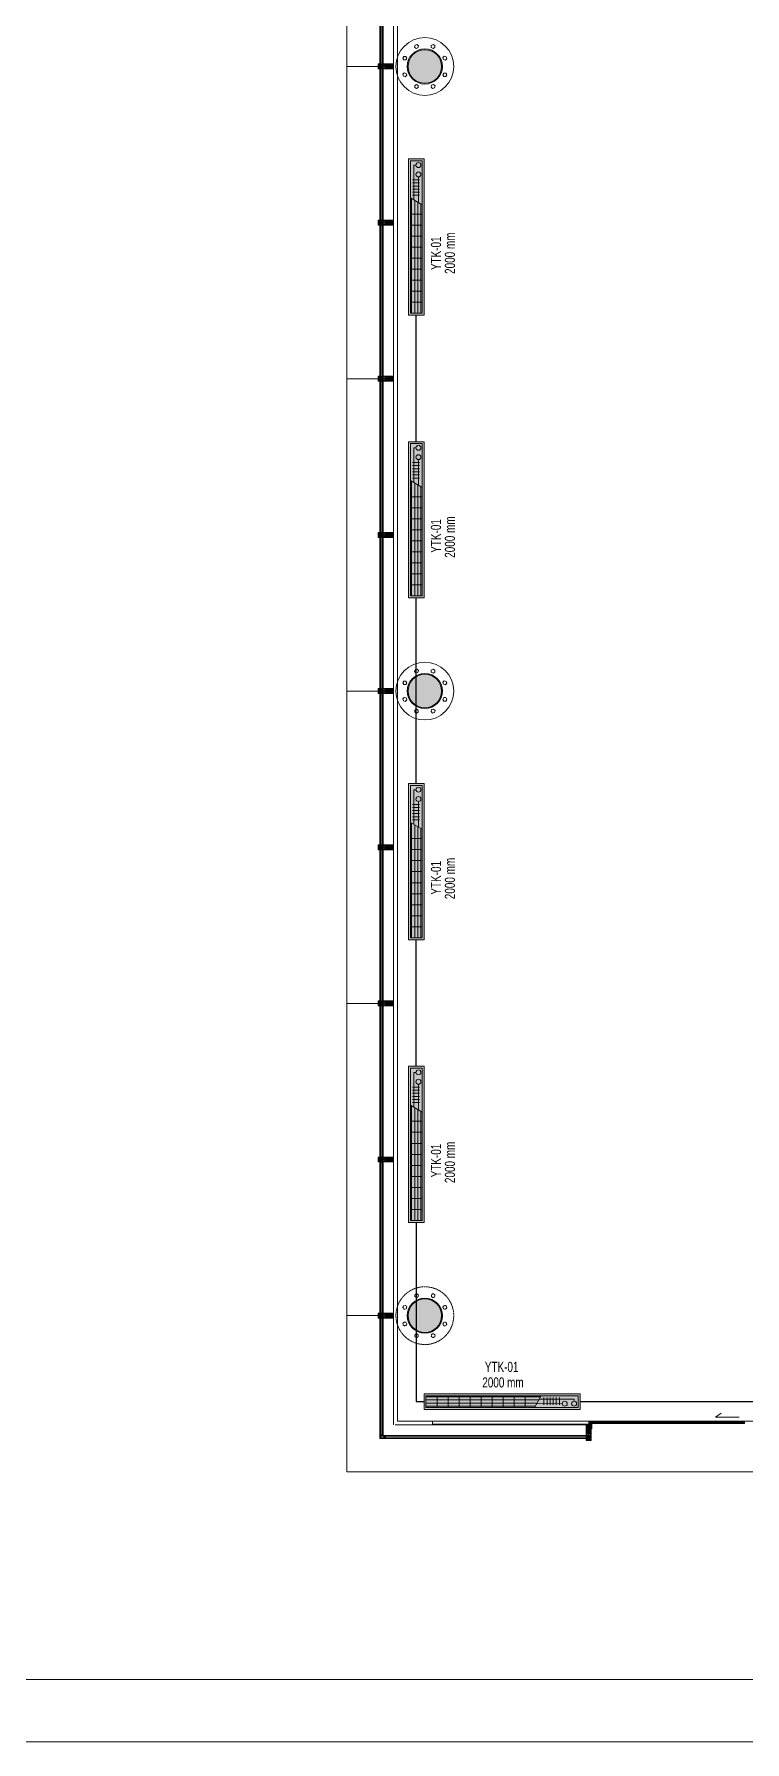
# Model space of a CAD drawing. Extents: x -9058 to 11890, y 0 to 4205.
# Drawn here: x 1305 to 2215, y 0 to 2187 of the extents above; entities that cross this region are included whole.
import ezdxf
from ezdxf.enums import TextEntityAlignment as Align

# ---------------------------------------------------------------- set-up
doc = ezdxf.new("R2010")
doc.units = 0
doc.header["$MEASUREMENT"] = 0
doc.linetypes.add('DOT2', pattern=[0.125, 0, -0.125])
doc.linetypes.add('HIDDEN', pattern=[0.375, 0.25, -0.125])
doc.layers.get('0').update_dxf_attribs({"color": 9, "lineweight": 9})
for name, color, linetype, lineweight in [('03S', 255, 'Continuous', 9), ('06C', 9, 'Continuous', 9), ('10', 9, 'Continuous', 9), ('15', 9, 'Continuous', 9), ('20', 9, 'DOT2', 9), ('40A', 9, 'Continuous', 9), ('E-KABLO', 7, 'Continuous', 30), ('M-TEFRIS2-015', 129, 'Continuous', 9), ('T-KONVEKTOR', 220, 'Continuous', 9), ('T-KONVEKTOR-TEXT', 241, 'Continuous', 9)]:
    doc.layers.add(name, color=color, linetype=linetype, lineweight=lineweight)
doc.styles.add('LUCIDASANS', font='arial.ttf', dxfattribs={"width": 0.8})

# ---------------------------------------------------------------- blocks, each defined once
blk = doc.blocks.new('p-prs-kolon-02')
h = blk.add_hatch(color=255)
h.dxf.hatch_style = 1
edge = h.paths.add_edge_path()
edge.add_arc((0, 0), 22.5, 0, 360)
for radius in [22.5, 21.5]:
    blk.add_circle((0, 0), radius)
at = {"layer": '20', "linetype": 'HIDDEN'}
for points in [[(-12.5, 27.5), (-9.9, 28.1), (-8.1, 26.3), (-8.8, 23.8), (-11.3, 23.1), (-13.1, 25), (-12.5, 27.5)], [(10.6, 28.2), (12.9, 26.9), (12.9, 24.3), (10.6, 23), (8.4, 24.3), (8.4, 26.9), (10.6, 28.2)], [(-28.2, 10.6), (-26.9, 12.9), (-24.3, 12.9), (-23, 10.6), (-24.3, 8.4), (-26.9, 8.4), (-28.2, 10.6)], [(27.5, 12.5), (28.1, 9.9), (26.3, 8.1), (23.8, 8.8), (23.1, 11.3), (25, 13.1), (27.5, 12.5)], [(-27.5, -12.5), (-28.1, -9.9), (-26.3, -8.1), (-23.8, -8.8), (-23.1, -11.3), (-25, -13.1), (-27.5, -12.5)], [(28.2, -10.6), (26.9, -12.9), (24.3, -12.9), (23, -10.6), (24.3, -8.4), (26.9, -8.4), (28.2, -10.6)], [(-10.6, -28.2), (-12.9, -26.9), (-12.9, -24.3), (-10.6, -23), (-8.4, -24.3), (-8.4, -26.9), (-10.6, -28.2)], [(12.5, -27.5), (9.9, -28.1), (8.1, -26.3), (8.8, -23.8), (11.3, -23.1), (13.1, -25), (12.5, -27.5)]]:
    blk.add_lwpolyline(points, dxfattribs=at)
blk.add_circle((0, 0), 37, dxfattribs=at)
blk = doc.blocks.new('p-dog-profil_kapali')
at = {"layer": '03S'}
h = blk.add_hatch(color=256, dxfattribs=at)
h.dxf.hatch_style = 1
h.paths.add_polyline_path([(-3.2, 0), (3.2, 0), (3.2, -13.5), (2.2, -13.5), (2.2, -10.5), (1.5, -10.5), (0.5, -11.5), (0.5, -13.5), (1, -13.5), (1, -14.5), (3, -14.5), (3, -16.5), (1, -16.5), (1, -18.5), (1.8, -18.5), (1.8, -17.5), (3.2, -17.5), (3.2, -20), (-3.2, -20), (-3.2, -17.5), (-1.8, -17.5), (-1.8, -18.5), (-1, -18.5), (-1, -16.5), (-3, -16.5), (-3, -14.5), (-1, -14.5), (-1, -13.5), (-0.5, -13.5), (-0.5, -11.5), (-1.5, -10.5), (-2.3, -10.5), (-2.3, -13.5), (-3.2, -13.5)])
for p in [(3, -15.2), (3, -15.8)]:
    blk.add_point(p)
at = {"layer": '10'}
for points in [[(3.2, -10.5), (-3.2, -10.5), (-3.2, 0), (3.2, 0)], [(3.2, -20), (-3.2, -20), (-3.2, -18.5), (3.2, -18.5)], [(-1, -13.5), (1, -13.5), (1, -18.5), (-1, -18.5)]]:
    blk.add_lwpolyline(points, close=True, dxfattribs=at)
for points in [[(-3.3, -10.5), (-2.3, -10.5), (-2.3, -13.5), (-3.2, -13.5)], [(-3.2, -8), (-3.2, -8), (-1.8, -8), (-1.8, -10.5)], [(-3.2, -10.5), (-3.2, -10.5), (3.2, -10.5)], [(-3.2, -13.5), (-3.2, -10.5)], [(-3.2, -18.5), (-3.2, -17.5), (-1.8, -17.5), (-1.8, -18.5)], [(-1, -14.5), (-1, -14.5), (-3, -14.5), (-3, -16.5), (-1, -16.5)], [(1.8, -10), (-1.8, -10)], [(-0.5, -17.5), (-0.5, -17.5), (-0.5, -11.5), (-1.5, -10.5), (-1.5, -10.5)], [(1, -18.5), (1, -17.5), (-1, -17.5), (-1, -18.5)], [(1.5, -10.5), (1.5, -10.5), (0.5, -11.5), (0.5, -17.5)], [(1, -14.5), (1, -14.5), (3, -14.5), (3, -16.5), (1, -16.5)], [(3.2, -8), (3.2, -8), (1.8, -8), (1.8, -10.5)], [(1.8, -18.5), (1.8, -17.5), (3.2, -17.5), (3.2, -18.5)], [(3.2, -10.5), (2.2, -10.5), (2.2, -13.5), (3.2, -13.5), (3.2, -10.5)]]:
    blk.add_lwpolyline(points, dxfattribs=at)
blk = doc.blocks.new('p-cph_cam_dyn1806')
at = {"layer": '06C'}
blk.add_lwpolyline([(-119.75, 0), (1777, 0)], dxfattribs=at)
at = {"layer": '15'}
for points in [[(-122, -14), (1791.5, -14)], [(-122, -17), (1794, -17)], [(-120, -14.5), (1791.5, -14.5)], [(-120, -16.5), (1793.5, -16.5)], [(-119.75, -13.5), (1791.5, -13.5)], [(-119.75, -17.5), (1794.5, -17.5)]]:
    blk.add_lwpolyline(points, dxfattribs=at)
at = {"layer": '20', "linetype": 'HIDDEN', "ltscale": 2}
for points in [[(37, -60), (37, -20)], [(437, -60), (437, -20)], [(837, -60), (837, -20)], [(1237, -60), (1237, -20)], [(1637, -60), (1637, -20)]]:
    blk.add_lwpolyline(points, dxfattribs=at)
for p in [(-123, 0), (37, 0), (237, 0), (837, 0), (1037, 0), (1237, 0), (1437, 0), (437, 0), (637, 0), (1637, 0)]:
    blk.add_blockref('p-dog-profil_kapali', p)
blk = doc.blocks.new('p-cph_cam_dyn1804')
at = {"layer": '06C'}
blk.add_lwpolyline([(11.7, 0), (256.5, 0)], dxfattribs=at)
at = {"layer": '15'}
for points in [[(9.5, -13.5), (271.9, -13.5)], [(9.5, -14), (271, -14)], [(9.5, -14.5), (271, -14.5)], [(9.5, -16.5), (274.9, -16.5)], [(9.5, -17), (275.4, -17)], [(9.5, -17.5), (275.9, -17.5)]]:
    blk.add_lwpolyline(points, dxfattribs=at)
blk.add_blockref('p-dog-profil_kapali', (8.5, 0))
blk = doc.blocks.new('p-cephe-kose-birlesim')
at = {"layer": '10'}
for points in [[(1, 3), (1, 5), (3, 5), (3, 3)], [(1, 4.3), (1.7, 4.3), (1.7, 3)], [(5, 1), (5, 3), (1, 3), (1, 1), (5, 1)], [(2.3, 3), (2.3, 4.3), (3, 4.3)], [(4, 3), (4, 4), (5, 4), (5, 3)], [(5, 1), (7, 1), (7, 3), (5, 3)], [(6.2, 3), (6.2, 2.3), (5, 2.3)], [(6.2, 1), (6.2, 1.7), (5, 1.7)]]:
    blk.add_lwpolyline(points, dxfattribs=at)
blk = doc.blocks.new('A$C38B13A8F')
at = {"layer": '03S'}
h = blk.add_hatch(color=256, dxfattribs=at)
h.dxf.hatch_style = 1
h.paths.add_polyline_path([(280.6, 0), (280.6, -20), (80.6, -20), (80.6, 0)])
for p, q in [((280.6, 0), (80.6, 0)), ((80.6, 0), (80.6, -20)), ((80.6, -20), (280.6, -20)), ((280.6, -20), (280.6, 0))]:
    blk.add_line(p, q)
at = {"color": 252}
for p, q in [((229.9, -4), (83, -4)), ((227.5, -8), (83, -8)), ((225.2, -12), (83, -12)), ((222.9, -16), (83, -16)), ((222, -17.5), (230.8, -2.5)), ((257.7, -12.8), (224.8, -12.7)), ((272.8, -6.8), (228.3, -6.8)), ((234.1, -5), (234.1, -14.1)), ((238.1, -5), (238.1, -14.1)), ((242.1, -5), (242.1, -14.1)), ((246, -5), (246, -14.1)), ((250, -5), (250, -14.1)), ((254, -5), (254, -14.1)), ((272.8, -9.6), (272.8, -6.8))]:
    blk.add_line(p, q, dxfattribs=at)
at = {"color": 252, "linetype": 'Continuous'}
for p, q in [((97.2, -17.5), (97.2, -2.5)), ((111.3, -17.5), (111.3, -2.5)), ((125.4, -17.5), (125.4, -2.5)), ((139.5, -17.5), (139.5, -2.5)), ((153.6, -17.5), (153.6, -2.5)), ((167.8, -17.5), (167.8, -2.5)), ((181.9, -17.5), (181.9, -2.5)), ((196, -17.5), (196, -2.5)), ((210.1, -17.5), (210.1, -2.5))]:
    blk.add_line(p, q, dxfattribs=at)
for points in [[(280.6, 0), (280.6, -20), (80.6, -20), (80.6, 0)], [(278.1, -2.5), (278.1, -17.5), (83, -17.5), (83, -2.5)]]:
    blk.add_lwpolyline(points, close=True)
at = {"color": 252}
for centre in [(260.8, -12.8), (272.8, -12.8)]:
    blk.add_circle(centre, 3.18, dxfattribs=at)

msp = doc.modelspace()

# ---------------------------------------------------------------- hatches: boundary and pattern name
at = {"layer": 'M-TEFRIS2-015'}
h = msp.add_hatch(color=256, dxfattribs=at)
h.dxf.hatch_style = 1
edge = h.paths.add_edge_path()
edge.add_arc((1805.1, 2145.9), 22.5, 0, 360)
h = msp.add_hatch(color=256, dxfattribs=at)
h.dxf.hatch_style = 1
edge = h.paths.add_edge_path()
edge.add_arc((1805.1, 1345.9), 22.5, 0, 360)
h = msp.add_hatch(color=256, dxfattribs=at)
h.dxf.hatch_style = 1
h.paths.add_polyline_path([(2015.1, 410.9), (2017.6, 410.9), (2017.6, 407.9), (2015.1, 407.9)])
h = msp.add_hatch(color=256, dxfattribs=at)
h.dxf.hatch_style = 1
h.paths.add_polyline_path([(2015.6, 407.9), (2015.1, 407.9), (2015.1, 407.4), (2015.6, 407.4)])
h = msp.add_hatch(color=256, dxfattribs=at)
h.dxf.hatch_style = 1
h.paths.add_polyline_path([(2017.6, 407.4), (2015.1, 407.4), (2015.1, 406.9), (2017.6, 406.9)])
h = msp.add_hatch(color=256, dxfattribs=at)
h.dxf.hatch_style = 1
h.paths.add_polyline_path([(2017.9, 406.8), (2016.8, 406.8), (2016.8, 406.4), (2017.9, 406.4)])
h = msp.add_hatch(color=256, dxfattribs=at)
h.dxf.hatch_style = 1
h.paths.add_polyline_path([(2017.6, 410.2), (2019.1, 410.2), (2019.1, 410.9), (2017.6, 410.9)])
h = msp.add_hatch(color=256, dxfattribs=at)
h.dxf.hatch_style = 1
h.paths.add_polyline_path([(2017.6, 407.9), (2019.1, 407.9), (2019.1, 408.6), (2017.6, 408.6)])
h = msp.add_hatch(color=256, dxfattribs=at)
h.dxf.hatch_style = 1
h.paths.add_polyline_path([(2210.6, 410.9), (2210.6, 410.2), (2212.1, 410.2), (2212.1, 410.9)])
h = msp.add_hatch(color=256, dxfattribs=at)
h.dxf.hatch_style = 1
h.paths.add_polyline_path([(2212.1, 407.9), (2212.1, 408.6), (2210.6, 408.6), (2210.6, 407.9)])
h = msp.add_hatch(color=256, dxfattribs=at)
h.dxf.hatch_style = 1
h.paths.add_polyline_path([(2214.6, 410.9), (2212.1, 410.9), (2212.1, 410.2), (2212.1, 407.9), (2214.6, 407.9)])

# ---------------------------------------------------------------- linework, layer by layer
at = {"layer": '40A'}
for points in [[(5945, 4205), (0, 4205), (0, 0), (5945, 0)], [(5405.1, 80), (80, 80), (80, 4125), (5405.1, 4125)]]:
    msp.add_lwpolyline(points, close=True, dxfattribs=at)
at = {"layer": 'E-KABLO', "color": 6, "ltscale": 40}
for p, q in [((1794.1, 1665.3), (1794.1, 1827.4)), ((1794.1, 1227.4), (1794.1, 1465.3)), ((1794.1, 865.3), (1794.1, 1027.4)), ((1794.1, 665.3), (1794.1, 435.9)), ((1794.1, 435.9), (1804.1, 435.9)), ((2004.1, 435.9), (2424.1, 435.9))]:
    msp.add_line(p, q, dxfattribs=at)
at = {"layer": 'M-TEFRIS2-015'}
for p, q in [((1705.1, 345.9), (1705.1, 2309.1)), ((1770.1, 2302.6), (1770.1, 410.9)), ((1770.1, 410.9), (2620.1, 410.9)), ((2210.6, 410.9), (2019.1, 410.9)), ((2210.6, 407.9), (2019.1, 407.9)), ((2685.1, 345.9), (1705.1, 345.9))]:
    msp.add_line(p, q, dxfattribs=at)
for points in [[(1792.6, 2173.3), (1795.1, 2174), (1796.9, 2172.2), (1796.3, 2169.7), (1793.8, 2169), (1791.9, 2170.8), (1792.6, 2173.3)], [(1815.7, 2174.1), (1817.9, 2172.8), (1817.9, 2170.2), (1815.7, 2168.9), (1813.4, 2170.2), (1813.4, 2172.8), (1815.7, 2174.1)], [(1776.8, 2156.5), (1778.1, 2158.7), (1780.7, 2158.7), (1782, 2156.5), (1780.7, 2154.2), (1778.1, 2154.2), (1776.8, 2156.5)], [(1832.5, 2158.3), (1833.2, 2155.8), (1831.4, 2154), (1828.9, 2154.7), (1828.2, 2157.2), (1830, 2159), (1832.5, 2158.3)], [(1777.6, 2133.4), (1776.9, 2135.9), (1778.7, 2137.8), (1781.3, 2137.1), (1781.9, 2134.6), (1780.1, 2132.7), (1777.6, 2133.4)], [(1794.4, 2117.6), (1792.2, 2118.9), (1792.2, 2121.5), (1794.4, 2122.8), (1796.7, 2121.5), (1796.7, 2118.9), (1794.4, 2117.6)], [(1817.5, 2118.4), (1815, 2117.7), (1813.2, 2119.6), (1813.8, 2122.1), (1816.3, 2122.7), (1818.2, 2120.9), (1817.5, 2118.4)], [(1833.3, 2135.3), (1832, 2133), (1829.4, 2133), (1828.1, 2135.3), (1829.4, 2137.5), (1832, 2137.5), (1833.3, 2135.3)], [(1776.8, 1356.5), (1778.1, 1358.7), (1780.7, 1358.7), (1782, 1356.5), (1780.7, 1354.2), (1778.1, 1354.2), (1776.8, 1356.5)], [(1792.6, 1373.3), (1795.1, 1374), (1796.9, 1372.2), (1796.3, 1369.7), (1793.8, 1369), (1791.9, 1370.8), (1792.6, 1373.3)], [(1815.7, 1374.1), (1817.9, 1372.8), (1817.9, 1370.2), (1815.7, 1368.9), (1813.4, 1370.2), (1813.4, 1372.8), (1815.7, 1374.1)], [(1832.5, 1358.3), (1833.2, 1355.8), (1831.4, 1354), (1828.9, 1354.7), (1828.2, 1357.2), (1830, 1359), (1832.5, 1358.3)], [(1777.6, 1333.4), (1776.9, 1335.9), (1778.7, 1337.8), (1781.3, 1337.1), (1781.9, 1334.6), (1780.1, 1332.7), (1777.6, 1333.4)], [(1833.3, 1335.3), (1832, 1333), (1829.4, 1333), (1828.1, 1335.3), (1829.4, 1337.5), (1832, 1337.5), (1833.3, 1335.3)], [(1794.4, 1317.6), (1792.2, 1318.9), (1792.2, 1321.5), (1794.4, 1322.8), (1796.7, 1321.5), (1796.7, 1318.9), (1794.4, 1317.6)], [(1817.5, 1318.4), (1815, 1317.7), (1813.2, 1319.6), (1813.8, 1322.1), (1816.3, 1322.7), (1818.2, 1320.9), (1817.5, 1318.4)], [(2207.6, 415.9), (2177.6, 415.9), (2184.6, 420.9)], [(2015.1, 410.9), (1815.1, 410.9), (1815.1, 406.9), (2015.1, 406.9)], [(2014.8, 405), (2016.8, 405), (2016.8, 406.8)], [(2019.1, 410.9), (2015.1, 410.9), (2015.1, 406.9), (2017.6, 406.9), (2017.6, 407.4), (2015.1, 407.4)], [(2015.6, 407.9), (2015.6, 407.4)], [(2015.7, 406.8), (2019.1, 406.8), (2019.1, 400.8)], [(2016.8, 406.4), (2017.9, 406.4), (2017.9, 406.8)], [(2017.6, 407.9), (2019.1, 407.9), (2019.1, 408.6), (2017.6, 408.6), (2017.6, 407.9)], [(2211.7, 408.8), (2211.7, 410), (2018.1, 410), (2018.1, 408.8), (2211.7, 408.8)], [(2212.1, 410.9), (2210.6, 410.9), (2210.6, 410.2), (2212.1, 410.2), (2212.1, 410.9)], [(2212.1, 408.6), (2210.6, 408.6), (2210.6, 407.9), (2212.1, 407.9), (2212.1, 408.6)]]:
    msp.add_lwpolyline(points, dxfattribs=at)
for points in [[(2015.1, 410.9), (2017.6, 410.9), (2017.6, 407.9), (2015.1, 407.9)], [(2214.6, 407.9), (2212.1, 407.9), (2212.1, 410.9), (2214.6, 410.9)]]:
    msp.add_lwpolyline(points, close=True, dxfattribs=at)
for centre, radius in [((1805.1, 2145.9), 37), ((1805.1, 2145.9), 22.5), ((1805.1, 2145.9), 21.5), ((1805.1, 1345.9), 37), ((1805.1, 1345.9), 22.5), ((1805.1, 1345.9), 21.5)]:
    msp.add_circle(centre, radius, dxfattribs=at)

# ---------------------------------------------------------------- block references
msp.add_blockref('p-cephe-kose-birlesim', (1747.6, 388.4))
at = {"layer": 'M-TEFRIS2-015', "rotation": 270}
msp.add_blockref('p-cph_cam_dyn1806', (1765.1, 2182.9), dxfattribs=at)
at = {"layer": 'M-TEFRIS2-015'}
msp.add_blockref('p-prs-kolon-02', (1805.1, 545.9), dxfattribs=at)
at = {"layer": 'M-TEFRIS2-015', "xscale": -1}
msp.add_blockref('p-cph_cam_dyn1804', (2023.5, 405.9), dxfattribs=at)
at = {"layer": 'T-KONVEKTOR', "rotation": 90}
for p in [(1784.1, 1746.8), (1784.1, 1384.7), (1784.1, 946.8), (1784.1, 584.7)]:
    msp.add_blockref('A$C38B13A8F', p, dxfattribs=at)
at = {"layer": 'T-KONVEKTOR'}
msp.add_blockref('A$C38B13A8F', (1723.5, 445.9), dxfattribs=at)

# ---------------------------------------------------------------- texts
at = {"layer": 'T-KONVEKTOR-TEXT', "ltscale": 0.5, "style": 'LUCIDASANS', "width": 0.7}
for s, p in [('YTK-01', (1819.3, 1906.7)), ('2000 mm', (1837.2, 1906.7)), ('YTK-01', (1819.3, 1544.6)), ('2000 mm', (1837.2, 1543.1)), ('YTK-01', (1819.3, 1106.7)), ('2000 mm', (1837.2, 1105.8)), ('2000 mm', (1837.2, 742.2)), ('YTK-01', (1819.3, 744.6))]:
    msp.add_text(s, height=13, rotation=90, dxfattribs=at).set_placement(p, align=Align.MIDDLE)
for s, p in [('YTK-01', (1903.5, 480.3)), ('2000 mm', (1905.2, 460.4))]:
    msp.add_text(s, height=13, dxfattribs=at).set_placement(p, align=Align.MIDDLE)

doc.saveas('drawing.dxf')
